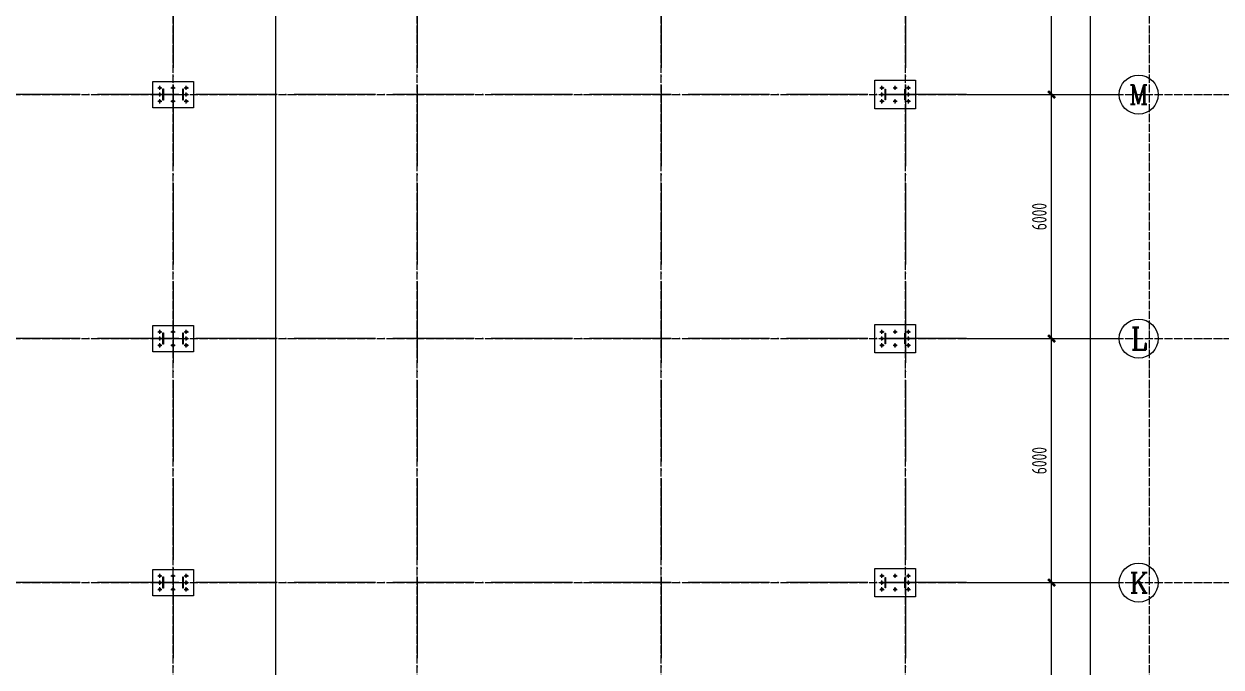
# Model space of a CAD drawing. Extents: x -1389621 to 57380, y -92505 to 283644.
# Drawn here: x -1360196 to -1330771, y 41388 to 57200 of the extents above; entities that cross this region are included whole.
import ezdxf
from ezdxf.enums import TextEntityAlignment as Align

# ---------------------------------------------------------------- set-up
doc = ezdxf.new("R2010")
doc.units = 0
doc.header["$LTSCALE"] = 100
doc.header["$MEASUREMENT"] = 0
doc.linetypes.add('CENTERX2', pattern=[101.6, 63.5, -12.7, 12.7, -12.7])
doc.linetypes.add('DOTE', pattern=[2.42, 2, -0.2, 0.02, -0.2])
doc.layers.get('0').update_dxf_attribs({"linetype": 'CONTINUOUS'})
doc.layers.get('Defpoints').update_dxf_attribs({"linetype": 'CONTINUOUS'})
for name, color, linetype in [('11000', 4, 'CONTINUOUS'), ('AXIS', 3, 'CONTINUOUS'), ('AXIS_TEXT', 7, 'CONTINUOUS'), ('DIM', 3, 'CONTINUOUS'), ('DOTE', 1, 'DOTE'), ('柱子', 3, 'CONTINUOUS'), ('短柱', 2, 'CONTINUOUS')]:
    doc.layers.add(name, color=color, linetype=linetype)
doc.layers.add('轴线', color=1, linetype='CENTERX2', lineweight=13)
doc.styles.add('_TCH_AXIS', font='COMPLEX', dxfattribs={"bigfont": 'GBCBIG'})
doc.styles.add('COMPLEX', font='COMPLEX')
doc.styles.add('TSSD_Dimension', font='tssdeng.shx', dxfattribs={"width": 0.7, "bigfont": 'hztxt.shx'})
doc.dimstyles.new('TSSD_100_100', dxfattribs={"dimtxt": 300, "dimasz": 100, "dimexe": 100, "dimexo": 250, "dimgap": 100, "dimtad": 1, "dimdec": 0, "dimzin": 0, "dimdsep": 46, "dimtxsty": 'TSSD_Dimension', "dimblk": 'ARCHTICK', "dimblk1": 'ARCHTICK', "dimblk2": 'ARCHTICK', "dimcen": 0, "dimdle": 100, "dimclrt": 7, "dimadec": 0, "dimazin": 0, "dimtfac": 1, "dimtdec": 0, "dimtix": 1, "dimtmove": 2, "dimatfit": 3, "dimfxl": 0, "dimtolj": 1, "dimtzin": 0, "dimarcsym": 0})

# ---------------------------------------------------------------- blocks, each defined once
blk = doc.blocks.new('_ArchTick')
at = {"color": 0, "linetype": 'ByBlock'}
blk.add_lwpolyline([(-0.71, -0.71, 0.5, 0.5, 0), (0.71, 0.71, 0.5, 0.5, 0)], format="xyseb", dxfattribs=at)
blk = doc.blocks.new('*D966')
at = {"layer": 'Defpoints', "color": 0, "ltscale": 100}
for p in [(-407942, 131067), (-405849, 131067), (-407942, 125067)]:
    blk.add_point(p, dxfattribs=at)
at = {"layer": 'DIM', "color": 0, "lineweight": -2, "ltscale": 100}
for p, q in [((-407642, 131067), (-405729, 131067)), ((-405849, 124947), (-405849, 131187)), ((-407642, 125067), (-405729, 125067))]:
    blk.add_line(p, q, dxfattribs=at)
at = {"layer": 'DIM', "color": 0, "lineweight": -2, "ltscale": 100, "xscale": 120, "yscale": 120, "zscale": 120}
for p, rotation in [((-405849, 131067), 90), ((-405849, 125067), 270)]:
    blk.add_blockref('_ArchTick', p, dxfattribs=dict(at, rotation=rotation))
at = {"layer": 'DIM', "color": 7, "ltscale": 100, "insert": (-406149, 128067), "char_height": 360, "attachment_point": 5, "rotation": 90, "style": 'TSSD_Dimension'}
blk.add_mtext('\\A1;6000', dxfattribs=at)
blk = doc.blocks.new('*D967')
at = {"layer": 'Defpoints', "color": 0, "ltscale": 100}
for p in [(-407942, 137067), (-405849, 137067), (-407942, 131067)]:
    blk.add_point(p, dxfattribs=at)
at = {"layer": 'DIM', "color": 0, "lineweight": -2, "ltscale": 100}
for p, q in [((-405849, 130947), (-405849, 137187)), ((-407642, 137067), (-405729, 137067)), ((-407642, 131067), (-405729, 131067))]:
    blk.add_line(p, q, dxfattribs=at)
at = {"layer": 'DIM', "color": 0, "lineweight": -2, "ltscale": 100, "xscale": 120, "yscale": 120, "zscale": 120}
for p, rotation in [((-405849, 137067), 90), ((-405849, 131067), 270)]:
    blk.add_blockref('_ArchTick', p, dxfattribs=dict(at, rotation=rotation))
at = {"layer": 'DIM', "color": 7, "ltscale": 100, "insert": (-406149, 134067), "char_height": 360, "attachment_point": 5, "rotation": 90, "style": 'TSSD_Dimension'}
blk.add_mtext('\\A1;6000', dxfattribs=at)
blk = doc.blocks.new('*D968')
at = {"layer": 'Defpoints', "color": 0, "ltscale": 100}
for p in [(-407942, 143067), (-405849, 143067), (-407942, 137067)]:
    blk.add_point(p, dxfattribs=at)
at = {"layer": 'DIM', "color": 0, "lineweight": -2, "ltscale": 100}
for p, q in [((-407642, 143067), (-405729, 143067)), ((-405849, 136947), (-405849, 143187)), ((-407642, 137067), (-405729, 137067))]:
    blk.add_line(p, q, dxfattribs=at)
at = {"layer": 'DIM', "color": 0, "lineweight": -2, "ltscale": 100, "xscale": 120, "yscale": 120, "zscale": 120}
for p, rotation in [((-405849, 143067), 90), ((-405849, 137067), 270)]:
    blk.add_blockref('_ArchTick', p, dxfattribs=dict(at, rotation=rotation))
at = {"layer": 'DIM', "color": 7, "ltscale": 100, "insert": (-406149, 140067), "char_height": 360, "attachment_point": 5, "rotation": 90, "style": 'TSSD_Dimension'}
blk.add_mtext('\\A1;6000', dxfattribs=at)
blk = doc.blocks.new('*D969')
at = {"layer": 'Defpoints', "color": 0, "ltscale": 100}
for p in [(-407942, 149067), (-405849, 149067), (-407942, 143067)]:
    blk.add_point(p, dxfattribs=at)
at = {"layer": 'DIM', "color": 0, "lineweight": -2, "ltscale": 100}
for p, q in [((-405849, 142947), (-405849, 149187)), ((-407642, 149067), (-405729, 149067)), ((-407642, 143067), (-405729, 143067))]:
    blk.add_line(p, q, dxfattribs=at)
at = {"layer": 'DIM', "color": 0, "lineweight": -2, "ltscale": 100, "xscale": 120, "yscale": 120, "zscale": 120}
for p, rotation in [((-405849, 149067), 90), ((-405849, 143067), 270)]:
    blk.add_blockref('_ArchTick', p, dxfattribs=dict(at, rotation=rotation))
at = {"layer": 'DIM', "color": 7, "ltscale": 100, "insert": (-406149, 146067), "char_height": 360, "attachment_point": 5, "rotation": 90, "style": 'TSSD_Dimension'}
blk.add_mtext('\\A1;6000', dxfattribs=at)
blk = doc.blocks.new('*D970')
at = {"layer": 'Defpoints', "color": 0, "ltscale": 100}
for p in [(-408182, 149067), (-404889, 149067), (-408182, 77067)]:
    blk.add_point(p, dxfattribs=at)
at = {"layer": 'DIM', "color": 0, "lineweight": -2, "ltscale": 100}
for p, q in [((-404889, 76947), (-404889, 149187)), ((-407882, 149067), (-404769, 149067)), ((-407882, 77067), (-404769, 77067))]:
    blk.add_line(p, q, dxfattribs=at)
at = {"layer": 'DIM', "color": 0, "lineweight": -2, "ltscale": 100, "xscale": 120, "yscale": 120, "zscale": 120}
for p, rotation in [((-404889, 149067), 90), ((-404889, 77067), 270)]:
    blk.add_blockref('_ArchTick', p, dxfattribs=dict(at, rotation=rotation))
at = {"layer": 'DIM', "color": 7, "ltscale": 100, "insert": (-405189, 113067), "char_height": 360, "attachment_point": 5, "rotation": 90, "style": 'TSSD_Dimension'}
blk.add_mtext('\\A1;72000', dxfattribs=at)
blk = doc.blocks.new('_AXISO')
blk.add_circle((0, 0), 0.5)
at = {"layer": 'AXIS_TEXT', "style": 'COMPLEX', "width": 1.041667}
blk.add_attdef('A', text='', height=0.56, dxfattribs=at).set_placement((-0.25, -0.28), (0.25, -0.28), align=Align.FIT)
blk = doc.blocks.new('A$C1196324F')
h = blk.add_hatch(color=256)
edge = h.paths.add_edge_path()
edge.add_arc((25814.7, 71922.3), 26, 0, 360)
h = blk.add_hatch(color=256)
edge = h.paths.add_edge_path()
edge.add_arc((26139.7, 71922.3), 26, 0, 360)
h = blk.add_hatch(color=256)
edge = h.paths.add_edge_path()
edge.add_arc((26464.7, 71922.3), 26, 0, 360)
h = blk.add_hatch(color=256)
edge = h.paths.add_edge_path()
edge.add_arc((43564.7, 71922.3), 26, 0, 360)
h = blk.add_hatch(color=256)
edge = h.paths.add_edge_path()
edge.add_arc((43889.7, 71922.3), 26, 0, 360)
h = blk.add_hatch(color=256)
edge = h.paths.add_edge_path()
edge.add_arc((44214.7, 71922.3), 26, 0, 360)
h = blk.add_hatch(color=256)
edge = h.paths.add_edge_path()
edge.add_arc((25814.7, 71757.3), 26, 0, 360)
h = blk.add_hatch(color=256)
edge = h.paths.add_edge_path()
edge.add_arc((25814.7, 71592.3), 26, 0, 360)
h = blk.add_hatch(color=256)
edge = h.paths.add_edge_path()
edge.add_arc((26139.7, 71592.3), 26, 0, 360)
h = blk.add_hatch(color=256)
edge = h.paths.add_edge_path()
edge.add_arc((26464.7, 71757.3), 26, 0, 360)
h = blk.add_hatch(color=256)
edge = h.paths.add_edge_path()
edge.add_arc((26464.7, 71592.3), 26, 0, 360)
h = blk.add_hatch(color=256)
edge = h.paths.add_edge_path()
edge.add_arc((43564.7, 71757.3), 26, 0, 360)
h = blk.add_hatch(color=256)
edge = h.paths.add_edge_path()
edge.add_arc((43564.7, 71592.3), 26, 0, 360)
h = blk.add_hatch(color=256)
edge = h.paths.add_edge_path()
edge.add_arc((43889.7, 71592.3), 26, 0, 360)
h = blk.add_hatch(color=256)
edge = h.paths.add_edge_path()
edge.add_arc((44214.7, 71757.3), 26, 0, 360)
h = blk.add_hatch(color=256)
edge = h.paths.add_edge_path()
edge.add_arc((44214.7, 71592.3), 26, 0, 360)
h = blk.add_hatch(color=256)
edge = h.paths.add_edge_path()
edge.add_arc((25814.7, 65922.3), 26, 0, 360)
h = blk.add_hatch(color=256)
edge = h.paths.add_edge_path()
edge.add_arc((26139.7, 65922.3), 26, 0, 360)
h = blk.add_hatch(color=256)
edge = h.paths.add_edge_path()
edge.add_arc((26464.7, 65922.3), 26, 0, 360)
h = blk.add_hatch(color=256)
edge = h.paths.add_edge_path()
edge.add_arc((43564.7, 65922.3), 26, 0, 360)
h = blk.add_hatch(color=256)
edge = h.paths.add_edge_path()
edge.add_arc((43889.7, 65922.3), 26, 0, 360)
h = blk.add_hatch(color=256)
edge = h.paths.add_edge_path()
edge.add_arc((44214.7, 65922.3), 26, 0, 360)
h = blk.add_hatch(color=256)
edge = h.paths.add_edge_path()
edge.add_arc((25814.7, 65757.3), 26, 0, 360)
h = blk.add_hatch(color=256)
edge = h.paths.add_edge_path()
edge.add_arc((25814.7, 65592.3), 26, 0, 360)
h = blk.add_hatch(color=256)
edge = h.paths.add_edge_path()
edge.add_arc((26139.7, 65592.3), 26, 0, 360)
h = blk.add_hatch(color=256)
edge = h.paths.add_edge_path()
edge.add_arc((26464.7, 65757.3), 26, 0, 360)
h = blk.add_hatch(color=256)
edge = h.paths.add_edge_path()
edge.add_arc((26464.7, 65592.3), 26, 0, 360)
h = blk.add_hatch(color=256)
edge = h.paths.add_edge_path()
edge.add_arc((43564.7, 65757.3), 26, 0, 360)
h = blk.add_hatch(color=256)
edge = h.paths.add_edge_path()
edge.add_arc((43564.7, 65592.3), 26, 0, 360)
h = blk.add_hatch(color=256)
edge = h.paths.add_edge_path()
edge.add_arc((43889.7, 65592.3), 26, 0, 360)
h = blk.add_hatch(color=256)
edge = h.paths.add_edge_path()
edge.add_arc((44214.7, 65757.3), 26, 0, 360)
h = blk.add_hatch(color=256)
edge = h.paths.add_edge_path()
edge.add_arc((44214.7, 65592.3), 26, 0, 360)
h = blk.add_hatch(color=256)
edge = h.paths.add_edge_path()
edge.add_arc((25814.7, 59922.3), 26, 0, 360)
h = blk.add_hatch(color=256)
edge = h.paths.add_edge_path()
edge.add_arc((25814.7, 59757.3), 26, 0, 360)
h = blk.add_hatch(color=256)
edge = h.paths.add_edge_path()
edge.add_arc((26139.7, 59922.3), 26, 0, 360)
h = blk.add_hatch(color=256)
edge = h.paths.add_edge_path()
edge.add_arc((26464.7, 59922.3), 26, 0, 360)
h = blk.add_hatch(color=256)
edge = h.paths.add_edge_path()
edge.add_arc((26464.7, 59757.3), 26, 0, 360)
h = blk.add_hatch(color=256)
edge = h.paths.add_edge_path()
edge.add_arc((43564.7, 59922.3), 26, 0, 360)
h = blk.add_hatch(color=256)
edge = h.paths.add_edge_path()
edge.add_arc((43564.7, 59757.3), 26, 0, 360)
h = blk.add_hatch(color=256)
edge = h.paths.add_edge_path()
edge.add_arc((43889.7, 59922.3), 26, 0, 360)
h = blk.add_hatch(color=256)
edge = h.paths.add_edge_path()
edge.add_arc((44214.7, 59922.3), 26, 0, 360)
h = blk.add_hatch(color=256)
edge = h.paths.add_edge_path()
edge.add_arc((44214.7, 59757.3), 26, 0, 360)
h = blk.add_hatch(color=256)
edge = h.paths.add_edge_path()
edge.add_arc((25814.7, 59592.3), 26, 0, 360)
h = blk.add_hatch(color=256)
edge = h.paths.add_edge_path()
edge.add_arc((26139.7, 59592.3), 26, 0, 360)
h = blk.add_hatch(color=256)
edge = h.paths.add_edge_path()
edge.add_arc((26464.7, 59592.3), 26, 0, 360)
h = blk.add_hatch(color=256)
edge = h.paths.add_edge_path()
edge.add_arc((43564.7, 59592.3), 26, 0, 360)
h = blk.add_hatch(color=256)
edge = h.paths.add_edge_path()
edge.add_arc((43889.7, 59592.3), 26, 0, 360)
h = blk.add_hatch(color=256)
edge = h.paths.add_edge_path()
edge.add_arc((44214.7, 59592.3), 26, 0, 360)
at = {"layer": '11000'}
for centre in [(25814.7, 71922.3), (26139.7, 71922.3), (26464.7, 71922.3), (43564.7, 71922.3), (43889.7, 71922.3), (44214.7, 71922.3), (25814.7, 71757.3), (25814.7, 71592.3), (26139.7, 71592.3), (26464.7, 71757.3), (26464.7, 71592.3), (43564.7, 71757.3), (43564.7, 71592.3), (43889.7, 71592.3), (44214.7, 71757.3), (44214.7, 71592.3), (25814.7, 65922.3), (26139.7, 65922.3), (26464.7, 65922.3), (43564.7, 65922.3), (43889.7, 65922.3), (44214.7, 65922.3), (25814.7, 65757.3), (25814.7, 65592.3), (26139.7, 65592.3), (26464.7, 65757.3), (26464.7, 65592.3), (43564.7, 65757.3), (43564.7, 65592.3), (43889.7, 65592.3), (44214.7, 65757.3), (44214.7, 65592.3), (25814.7, 59922.3), (25814.7, 59757.3), (26139.7, 59922.3), (26464.7, 59922.3), (26464.7, 59757.3), (43564.7, 59922.3), (43564.7, 59757.3), (43889.7, 59922.3), (44214.7, 59922.3), (44214.7, 59757.3), (25814.7, 59592.3), (26139.7, 59592.3), (26464.7, 59592.3), (43564.7, 59592.3), (43889.7, 59592.3), (44214.7, 59592.3)]:
    blk.add_circle(centre, 26, dxfattribs=at)
at = {"layer": 'AXIS'}
for p, q in [((45639.7, 71757.3), (49394.4, 71757.3)), ((45639.7, 65757.3), (49394.4, 65757.3)), ((45639.7, 59757.3), (49394.4, 59757.3))]:
    blk.add_line(p, q, dxfattribs=at)
at = {"layer": 'DOTE', "linetype": 'DOTE', "ltscale": 10}
for p, q in [((26139.7, 79257.3), (26139.7, 4257.3)), ((32139.7, 79257.3), (32139.7, 4257.3)), ((38139.7, 79257.3), (38139.7, 4257.3)), ((44139.7, 79257.3), (44139.7, 4257.3)), ((45639.7, 71757.3), (4217.7, 71757.3)), ((45639.7, 65757.3), (4217.7, 65757.3)), ((45639.7, 59757.3), (4217.7, 59757.3))]:
    blk.add_line(p, q, dxfattribs=at)
at = {"layer": '柱子', "ltscale": 100}
for points in [[(25901.7, 71753.3), (25901.7, 71617.3), (25889.7, 71617.3), (25889.7, 71897.3), (25901.7, 71897.3), (25901.7, 71761.3), (26377.7, 71761.3), (26377.7, 71897.3), (26389.7, 71897.3), (26389.7, 71617.3), (26377.7, 71617.3), (26377.7, 71753.3)], [(43651.7, 71753.3), (43651.7, 71627.3), (43639.7, 71627.3), (43639.7, 71887.3), (43651.7, 71887.3), (43651.7, 71761.3), (44127.7, 71761.3), (44127.7, 71887.3), (44139.7, 71887.3), (44139.7, 71627.3), (44127.7, 71627.3), (44127.7, 71753.3)], [(25901.7, 65753.3), (25901.7, 65617.3), (25889.7, 65617.3), (25889.7, 65897.3), (25901.7, 65897.3), (25901.7, 65761.3), (26377.7, 65761.3), (26377.7, 65897.3), (26389.7, 65897.3), (26389.7, 65617.3), (26377.7, 65617.3), (26377.7, 65753.3)], [(43651.7, 65753.3), (43651.7, 65627.3), (43639.7, 65627.3), (43639.7, 65887.3), (43651.7, 65887.3), (43651.7, 65761.3), (44127.7, 65761.3), (44127.7, 65887.3), (44139.7, 65887.3), (44139.7, 65627.3), (44127.7, 65627.3), (44127.7, 65753.3)], [(25901.7, 59753.3), (25901.7, 59617.3), (25889.7, 59617.3), (25889.7, 59897.3), (25901.7, 59897.3), (25901.7, 59761.3), (26377.7, 59761.3), (26377.7, 59897.3), (26389.7, 59897.3), (26389.7, 59617.3), (26377.7, 59617.3), (26377.7, 59753.3)], [(43651.7, 59753.3), (43651.7, 59627.3), (43639.7, 59627.3), (43639.7, 59887.3), (43651.7, 59887.3), (43651.7, 59761.3), (44127.7, 59761.3), (44127.7, 59887.3), (44139.7, 59887.3), (44139.7, 59627.3), (44127.7, 59627.3), (44127.7, 59753.3)]]:
    blk.add_lwpolyline(points, close=True, dxfattribs=at)
at = {"layer": '短柱', "ltscale": 100}
for points in [[(43389.7, 71407.3), (43389.7, 72107.3), (44389.7, 72107.3), (44389.7, 71407.3)], [(25639.7, 71432.3), (25639.7, 72082.3), (26639.7, 72082.3), (26639.7, 71432.3)], [(25639.7, 65432.3), (25639.7, 66082.3), (26639.7, 66082.3), (26639.7, 65432.3)], [(43389.7, 65407.3), (43389.7, 66107.3), (44389.7, 66107.3), (44389.7, 65407.3)], [(25639.7, 59432.3), (25639.7, 60082.3), (26639.7, 60082.3), (26639.7, 59432.3)], [(43389.7, 59407.3), (43389.7, 60107.3), (44389.7, 60107.3), (44389.7, 59407.3)]]:
    blk.add_lwpolyline(points, close=True, dxfattribs=at)
at = {"layer": '轴线'}
for p, q in [((25763.7, 71922.3), (25865.7, 71922.3)), ((25814.7, 71871.3), (25814.7, 71973.3)), ((25814.7, 71706.3), (25814.7, 71808.3)), ((26088.7, 71922.3), (26190.7, 71922.3)), ((26139.7, 71871.3), (26139.7, 71973.3)), ((26413.7, 71922.3), (26515.7, 71922.3)), ((26464.7, 71871.3), (26464.7, 71973.3)), ((26464.7, 71706.3), (26464.7, 71808.3)), ((43513.7, 71922.3), (43615.7, 71922.3)), ((43564.7, 71871.3), (43564.7, 71973.3)), ((43564.7, 71706.3), (43564.7, 71808.3)), ((43838.7, 71922.3), (43940.7, 71922.3)), ((43889.7, 71871.3), (43889.7, 71973.3)), ((44163.7, 71922.3), (44265.7, 71922.3)), ((44214.7, 71871.3), (44214.7, 71973.3)), ((44214.7, 71706.3), (44214.7, 71808.3)), ((25763.7, 71757.3), (25865.7, 71757.3)), ((25763.7, 71592.3), (25865.7, 71592.3)), ((25814.7, 71541.3), (25814.7, 71643.3)), ((26088.7, 71592.3), (26190.7, 71592.3)), ((26139.7, 71541.3), (26139.7, 71643.3)), ((26413.7, 71757.3), (26515.7, 71757.3)), ((26413.7, 71592.3), (26515.7, 71592.3)), ((26464.7, 71541.3), (26464.7, 71643.3)), ((43513.7, 71757.3), (43615.7, 71757.3)), ((43513.7, 71592.3), (43615.7, 71592.3)), ((43564.7, 71541.3), (43564.7, 71643.3)), ((43838.7, 71592.3), (43940.7, 71592.3)), ((43889.7, 71541.3), (43889.7, 71643.3)), ((44163.7, 71757.3), (44265.7, 71757.3)), ((44163.7, 71592.3), (44265.7, 71592.3)), ((44214.7, 71541.3), (44214.7, 71643.3)), ((25763.7, 65922.3), (25865.7, 65922.3)), ((25814.7, 65871.3), (25814.7, 65973.3)), ((26088.7, 65922.3), (26190.7, 65922.3)), ((26139.7, 65871.3), (26139.7, 65973.3)), ((26413.7, 65922.3), (26515.7, 65922.3)), ((26464.7, 65871.3), (26464.7, 65973.3)), ((43513.7, 65922.3), (43615.7, 65922.3)), ((43564.7, 65871.3), (43564.7, 65973.3)), ((43838.7, 65922.3), (43940.7, 65922.3)), ((43889.7, 65871.3), (43889.7, 65973.3)), ((44163.7, 65922.3), (44265.7, 65922.3)), ((44214.7, 65871.3), (44214.7, 65973.3)), ((25763.7, 65757.3), (25865.7, 65757.3)), ((25814.7, 65706.3), (25814.7, 65808.3)), ((25814.7, 65541.3), (25814.7, 65643.3)), ((26139.7, 65541.3), (26139.7, 65643.3)), ((26413.7, 65757.3), (26515.7, 65757.3)), ((26464.7, 65706.3), (26464.7, 65808.3)), ((26464.7, 65541.3), (26464.7, 65643.3)), ((43513.7, 65757.3), (43615.7, 65757.3)), ((43564.7, 65706.3), (43564.7, 65808.3)), ((43564.7, 65541.3), (43564.7, 65643.3)), ((43889.7, 65541.3), (43889.7, 65643.3)), ((44163.7, 65757.3), (44265.7, 65757.3)), ((44214.7, 65706.3), (44214.7, 65808.3)), ((44214.7, 65541.3), (44214.7, 65643.3)), ((25763.7, 65592.3), (25865.7, 65592.3)), ((26088.7, 65592.3), (26190.7, 65592.3)), ((26413.7, 65592.3), (26515.7, 65592.3)), ((43513.7, 65592.3), (43615.7, 65592.3)), ((43838.7, 65592.3), (43940.7, 65592.3)), ((44163.7, 65592.3), (44265.7, 65592.3)), ((25763.7, 59922.3), (25865.7, 59922.3)), ((25763.7, 59757.3), (25865.7, 59757.3)), ((25814.7, 59871.3), (25814.7, 59973.3)), ((25814.7, 59706.3), (25814.7, 59808.3)), ((26088.7, 59922.3), (26190.7, 59922.3)), ((26139.7, 59871.3), (26139.7, 59973.3)), ((26413.7, 59922.3), (26515.7, 59922.3)), ((26413.7, 59757.3), (26515.7, 59757.3)), ((26464.7, 59871.3), (26464.7, 59973.3)), ((26464.7, 59706.3), (26464.7, 59808.3)), ((43513.7, 59922.3), (43615.7, 59922.3)), ((43513.7, 59757.3), (43615.7, 59757.3)), ((43564.7, 59871.3), (43564.7, 59973.3)), ((43564.7, 59706.3), (43564.7, 59808.3)), ((43838.7, 59922.3), (43940.7, 59922.3)), ((43889.7, 59871.3), (43889.7, 59973.3)), ((44163.7, 59922.3), (44265.7, 59922.3)), ((44163.7, 59757.3), (44265.7, 59757.3)), ((44214.7, 59871.3), (44214.7, 59973.3)), ((44214.7, 59706.3), (44214.7, 59808.3)), ((25763.7, 59592.3), (25865.7, 59592.3)), ((25814.7, 59541.3), (25814.7, 59643.3)), ((26088.7, 59592.3), (26190.7, 59592.3)), ((26139.7, 59541.3), (26139.7, 59643.3)), ((26413.7, 59592.3), (26515.7, 59592.3)), ((26464.7, 59541.3), (26464.7, 59643.3)), ((43513.7, 59592.3), (43615.7, 59592.3)), ((43564.7, 59541.3), (43564.7, 59643.3)), ((43838.7, 59592.3), (43940.7, 59592.3)), ((43889.7, 59541.3), (43889.7, 59643.3)), ((44163.7, 59592.3), (44265.7, 59592.3)), ((44214.7, 59541.3), (44214.7, 59643.3))]:
    blk.add_line(p, q, dxfattribs=at)
at = {"layer": 'AXIS'}
ref = blk.add_blockref('_AXISO', (49874.4, 71757.3), dxfattribs=dict(at, xscale=960, yscale=960, zscale=960))
ref.add_attrib('A', 'M', dxfattribs={"layer": 'AXIS_TEXT', "ltscale": 0.5, "height": 475.2, "style": '_TCH_AXIS'}).set_placement((49636.8, 71519.8), (50111.9, 71519.8), align=Align.FIT)
ref = blk.add_blockref('_AXISO', (49874.4, 65757.3), dxfattribs=dict(at, xscale=960, yscale=960, zscale=960))
ref.add_attrib('A', 'L', dxfattribs={"layer": 'AXIS_TEXT', "ltscale": 0.5, "height": 546.8, "style": '_TCH_AXIS'}).set_placement((49679.1, 65483.9), (50069.6, 65483.9), align=Align.FIT)
ref = blk.add_blockref('_AXISO', (49874.4, 59757.3), dxfattribs=dict(at, xscale=960, yscale=960, zscale=960))
ref.add_attrib('A', 'K', dxfattribs={"layer": 'AXIS_TEXT', "ltscale": 0.5, "height": 498.3, "style": '_TCH_AXIS'}).set_placement((49648.9, 59508.2), (50099.8, 59508.2), align=Align.FIT)
at = {"layer": 'DIM', "ltscale": 100}
for p1, p2, distance, picture, middle in [((45399.7, 5757.3), (45399.7, 77757.3), -3292.9, '*D970', (48392.6, 41757.3)), ((45639.7, 71757.3), (45639.7, 77757.3), -2092.9, '*D969', (47432.6, 74757.3)), ((45639.7, 65757.3), (45639.7, 71757.3), -2092.9, '*D968', (47432.6, 68757.3)), ((45639.7, 59757.3), (45639.7, 65757.3), -2092.9, '*D967', (47432.6, 62757.3)), ((45639.7, 53757.3), (45639.7, 59757.3), -2092.9, '*D966', (47432.6, 56757.3))]:
    dim = blk.add_aligned_dim(p1=p1, p2=p2, distance=distance, dimstyle='TSSD_100_100', override={"dimscale": 1.2}, dxfattribs=at)
    dim.commit()
    dim.dimension.update_dxf_attribs({"geometry": picture, "text_midpoint": middle, "insert": (453582, -71309.2)})

msp = doc.modelspace()

# ---------------------------------------------------------------- linework, layer by layer
at = {"ltscale": 100}
msp.add_line((-1354010.64, 104637.131), (-1354010.64, -92505.083), dxfattribs=at)
at = {"layer": 'DOTE'}
for p, q in [((-1356530.64, -12730.667), (-1356530.64, 62464.148)), ((-1350530.64, -12730.667), (-1350530.64, 62464.148)), ((-1344530.64, -12730.667), (-1344530.64, 62464.148)), ((-1338530.64, -12730.667), (-1338530.64, 62464.148)), ((-1332530.64, -12730.667), (-1332530.64, 62464.148)), ((-1381530.64, 55464.148), (-1301530.64, 55464.148)), ((-1381530.64, 49464.148), (-1301530.64, 49464.148)), ((-1381530.64, 43464.148), (-1301530.64, 43464.148))]:
    msp.add_line(p, q, dxfattribs=at)

# ---------------------------------------------------------------- block references
at = {"layer": '短柱', "ltscale": 100}
msp.add_blockref('A$C1196324F', (-1382670.382, -16293.201), dxfattribs=at)

doc.saveas('drawing.dxf')
